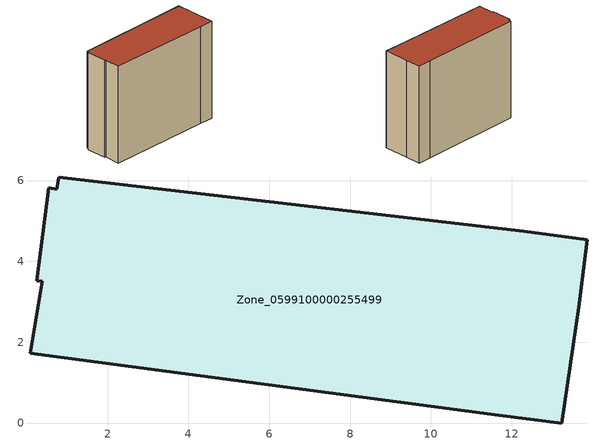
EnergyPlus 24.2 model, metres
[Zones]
Zone_0599100000255499
 floor ground (C_G): 0.54,5.82 0.75,5.79 0.8,6.09 12.3,4.74 13.86,4.53 13.65,2.86 13.23,0 11.68,0.19 0.09,1.73 0.38,3.51 0.24,3.53 z2.04
 wall outside (C_F): 13.23,0 13.65,2.86 13.86,4.53 12.3,4.74 0.8,6.09 0.75,5.79 0.54,5.82 0.24,3.53 0.38,3.51 0.09,1.73 11.68,0.19 13.23,0 z2.04:12.92
 roof outside (C_R): 0.54,5.82 0.24,3.53 0.38,3.51 0.09,1.73 11.68,0.19 13.23,0 13.65,2.86 13.86,4.53 12.3,4.74 0.8,6.09 0.75,5.79 z12.92
[BUILDING]
Pand.0599100000255499: North Axis=0; Terrain=City; Loads Convergence Tolerance Value=0.04; Temperature Convergence Tolerance Value=0.4; Solar Distribution=FullExterior; Maximum Number of Warmup Days=25; Minimum Number of Warmup Days=1
[Site:Location]
Rotterdam.The.Hague.AP_ZH_NLD Design_Conditions: Latitude=51.96; Longitude=4.45; Time Zone=1; Elevation=-4.5
[SITE:GROUNDTEMPERATURE:BUILDINGSURFACE]
18, 18, 18, 18, 18, 18, 18, 18, 18, 18, 18, 18
[MATERIAL] Thermal Absorptance=0.9; Solar Absorptance=0.7; Visible Absorptance=0.7
Name | Roughness | Thickness | Conductivity | Density | Specific Heat
G.TI.1946 | MediumSmooth | 0.15 | 1 | 540 | 1210
F.TI.1946 | Rough | 0.3 | 0.857143 | 1920 | 840
R.TI.1946 | MediumRough | 0.2 | 0.1 | 1500 | 1000
[CONSTRUCTION]
C_G: G.TI.1946
C_F: F.TI.1946
C_R: R.TI.1946
[ZONE]
Zone_0599100000255499: Type=1; Multiplier=1; Ceiling Height=Autocalculate; Volume=Autocalculate; Floor Area=autocalculate; Part of Total Floor Area=Yes
[ZONEINFILTRATION:DESIGNFLOWRATE]
Infil_Zone_0599100000255499: Zone or ZoneList or Space or SpaceList=Zone_0599100000255499; Schedule=AlwaysOn; Design Flow Rate Calculation Method=Flow/Area; Flow Rate per Floor Area=0.003; Constant Term Coefficient=1; Temperature Term Coefficient=0; Velocity Term Coefficient=0; Velocity Squared Term Coefficient=0
[HVACTEMPLATE:ZONE:IDEALLOADSAIRSYSTEM]
Zone_0599100000255499: Maximum Heating Supply Air Temperature=50; Minimum Cooling Supply Air Temperature=13; Maximum Heating Supply Air Humidity Ratio=0.0156; Minimum Cooling Supply Air Humidity Ratio=0.0077; Heating Limit=NoLimit; Cooling Limit=NoLimit; Dehumidification Control Type=ConstantSensibleHeatRatio; Cooling Sensible Heat Ratio=0.7; Dehumidification Setpoint=60; Humidification Control Type=None; Humidification Setpoint=30; Outdoor Air Method=None; Outdoor Air Flow Rate per Person=0.00944; Outdoor Air Flow Rate per Zone Floor Area=0; Outdoor Air Flow Rate per Zone=0; Demand Controlled Ventilation Type=None; Outdoor Air Economizer Type=NoEconomizer; Heat Recovery Type=None; Sensible Heat Recovery Effectiveness=0.7; Latent Heat Recovery Effectiveness=0.65
[ZONECONTROL:THERMOSTAT]
ThermostatControl_Zone_0599100000255499: Zone or ZoneList=Zone_0599100000255499; Control Type Schedule=DualSetpointControlType; Control 1=Thermostat_Zone_0599100000255499; Temperature Difference Between Cutout And Setpoint=0
[THERMOSTATSETPOINT:DUALSETPOINT]
Thermostat_Zone_0599100000255499: Heating Setpoint Temperature Schedule=HeatingSetpoint_Zone_0599100000255499; Cooling Setpoint Temperature Schedule=CoolingSetpoint_Zone_0599100000255499
[SCHEDULE:COMPACT]
HeatingSetpoint_Zone_0599100000255499: Through: 12/31, For: AllDays, Until: 24:00, 21
CoolingSetpoint_Zone_0599100000255499: Through: 12/31, For: AllDays, Until: 24:00, 24
DualSetpointControlType: Through: 12/31, For: AllDays, Until: 24:00, 4
AlwaysOn: Through: 12/31, For: AllDays, Until: 24:00, 1
